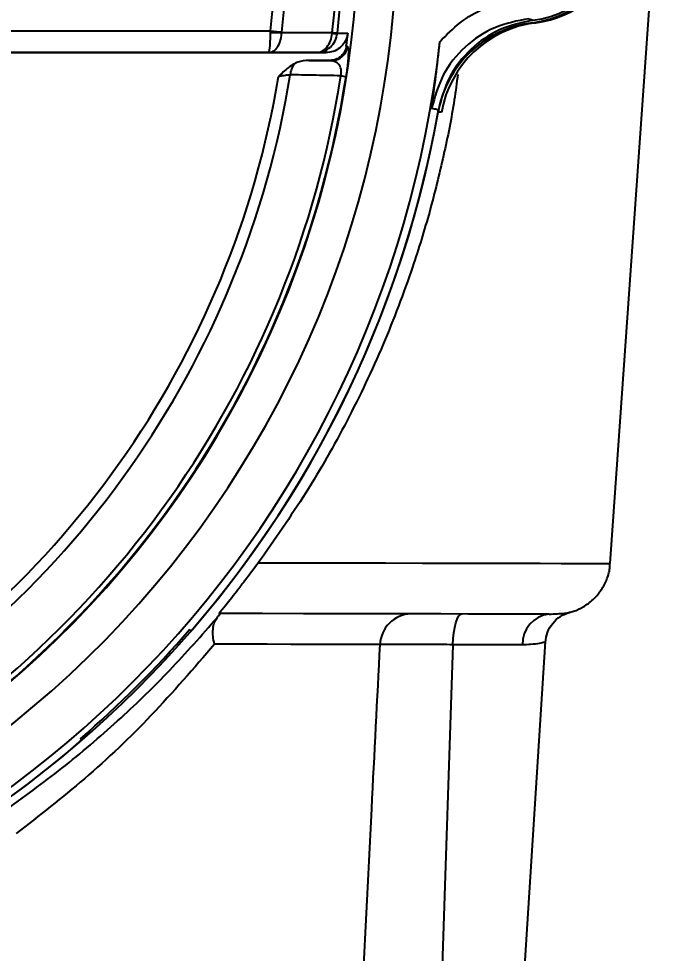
# Model space of a CAD drawing. Header units: millimetres. Extents: x 2448 to 4397, y 790 to 2168.
# Drawn here: x 3047.1 to 3100.4, y 1862.5 to 1939.5 of the extents above; entities that cross this region are included whole.
import ezdxf

# ---------------------------------------------------------------- set-up
doc = ezdxf.new("R2010")
doc.units = ezdxf.units.MM
doc.layers.add('AM_5', color=3, linetype='Continuous', lineweight=25)
doc.styles.add('SLDTEXTSTYLE1', font='txt.shx', dxfattribs={"width": 0.7, "bigfont": 'gbcbig.shx'})
doc.dimstyles.new('SLDDIMSTYLE12$0', dxfattribs={"dimtxt": 12, "dimasz": 10, "dimexe": 0, "dimexo": 0.0625, "dimgap": 0.875, "dimtad": 1, "dimdec": 1, "dimlfac": 1.8, "dimrnd": 1e-09, "dimzin": 12, "dimdsep": 46, "dimtxsty": 'SLDTEXTSTYLE1', "dimcen": 0.09, "dimdle": 8.16, "dimclrd": 3, "dimclre": 3, "dimadec": 0, "dimazin": 3, "dimtfac": 1, "dimtdec": 1, "dimtofl": 0, "dimtmove": 0, "dimatfit": 3, "dimfxl": 0, "dimfrac": 2, "dimtolj": 1, "dimlwd": 5, "dimlwe": 5, "dimarcsym": 0})

# ---------------------------------------------------------------- blocks, each defined once
blk = doc.blocks.new('*D49')
at = {"layer": 'AM_5', "color": 3, "lineweight": 5, "transparency": 16777216}
blk.add_line((3047.352, 2125.962), (3189.161, 2125.962), dxfattribs=at)
at = {"layer": 'AM_5', "color": 3, "linetype": 'Continuous', "lineweight": 5, "transparency": 16777216}
for p, q in [((3189.161, 2115.962), (3189.161, 1866.92)), ((3177.224, 1856.92), (3189.161, 1856.92))]:
    blk.add_line(p, q, dxfattribs=at)
at = {"layer": 'AM_5', "color": 3, "transparency": 16777216}
for points in [[(3187.495, 2115.962), (3190.828, 2115.962), (3189.161, 2125.962)], [(3187.495, 1866.92), (3190.828, 1866.92), (3189.161, 1856.92)]]:
    blk.add_solid(points, dxfattribs=at)
at = {"layer": 'Defpoints', "color": 0, "transparency": 16777216}
for p in [(3047.29, 2125.962), (3177.161, 1856.92), (3189.161, 1856.92)]:
    blk.add_point(p, dxfattribs=at)
at = {"layer": 'AM_5', "color": 0, "transparency": 16777216, "insert": (3182.286, 1991.441), "char_height": 12, "attachment_point": 5, "rotation": 90, "style": 'SLDTEXTSTYLE1'}
blk.add_mtext('\\A1;300', dxfattribs=at)

msp = doc.modelspace()

# ---------------------------------------------------------------- linework, layer by layer
at = {"color": 7, "linetype": 'Continuous', "lineweight": 25}
for p, q in [((3095.875, 1894.635), (3099.553, 1947.132)), ((3089.462, 1939.21), (3089.739, 1939.209)), ((3022.228, 1938.548), (3067.848, 1938.548)), ((3067.845, 1938.404), (3067.848, 1938.548)), ((3068.775, 1938.44), (3068.772, 1938.404)), ((3072.932, 1938.349), (3072.937, 1938.411)), ((3073.362, 1938.365), (3073.361, 1938.349)), ((3067.685, 1936.748), (3022.246, 1936.748)), ((3022.416, 1936.748), (3072.43, 1936.748)), ((3071.586, 1936.748), (3067.685, 1936.748)), ((3072.43, 1936.748), (3071.586, 1936.748)), ((3072.757, 1936.109), (3071.007, 1936.109)), ((3081.943, 1931.841), (3081.666, 1931.842)), ((3092.468, 1890.587), (3092.451, 1890.583)), ((3061.289, 1889.078), (3061.162, 1889.178)), ((3082.897, 1887.932), (3081.867, 1857.169)), ((3088.554, 1857.155), (3090.52, 1888.201)), ((3052.167, 1880.183), (3052.294, 1880.082)), ((3052.294, 1880.082), (3052.181, 1880.195))]:
    msp.add_line(p, q, dxfattribs=at)
at = {"color": 7, "linetype": 'Continuous', "lineweight": 25, "flags": 128}
for points in [[(3067.848, 1938.548), (3067.975, 1938.533), (3068.101, 1938.519), (3068.225, 1938.504), (3068.346, 1938.49), (3068.462, 1938.477), (3068.573, 1938.464), (3068.677, 1938.452), (3068.775, 1938.44)], [(3068.772, 1938.404), (3071.414, 1938.409), (3072.937, 1938.411)], [(3073.361, 1938.349), (3073.586, 1938.349), (3074.221, 1938.351)], [(3074.097, 1937.292), (3074.154, 1937.276), (3074.199, 1937.263)], [(3071.007, 1936.109), (3072.046, 1936.092), (3072.861, 1936.079)], [(3072.861, 1936.079), (3072.803, 1936.095), (3072.757, 1936.109)], [(3066.839, 1894.696), (3070.53, 1894.689), (3074.028, 1894.681), (3077.318, 1894.674), (3080.382, 1894.668), (3083.204, 1894.662), (3085.772, 1894.656), (3088.072, 1894.651), (3090.091, 1894.647), (3091.821, 1894.643), (3093.253, 1894.64), (3094.379, 1894.638), (3095.193, 1894.636), (3095.693, 1894.635), (3095.874, 1894.635), (3095.875, 1894.635)], [(3090.831, 1890.45), (3090.091, 1890.452), (3089.043, 1890.454), (3087.692, 1890.457), (3086.045, 1890.46), (3084.112, 1890.465), (3081.903, 1890.469), (3079.43, 1890.475), (3076.705, 1890.48), (3073.743, 1890.487), (3070.561, 1890.493), (3067.174, 1890.501), (3063.602, 1890.508)], [(3082.897, 1887.932), (3082.919, 1888.435), (3082.966, 1888.913), (3083.037, 1889.352), (3083.129, 1889.733), (3083.239, 1890.045), (3083.362, 1890.276), (3083.495, 1890.418), (3083.632, 1890.466)], [(3076.883, 1887.945), (3075.758, 1887.947), (3074.453, 1887.95), (3072.976, 1887.953), (3071.33, 1887.957), (3069.525, 1887.961), (3067.565, 1887.965), (3065.461, 1887.969), (3063.221, 1887.974)], [(3088.618, 1887.92), (3088.074, 1887.921), (3087.472, 1887.922), (3086.815, 1887.924), (3086.109, 1887.925), (3085.358, 1887.927), (3084.569, 1887.928), (3083.746, 1887.93), (3082.897, 1887.932)]]:
    msp.add_lwpolyline(points, dxfattribs=at)
at = {"color": 7, "linetype": 'Continuous', "lineweight": 25}
for centre, radius, start, end in [((2993.911, 1947.36), 84.364, 293.02811, 288.34387), ((2992.753, 1947.361), 82.329, 297.52493, 286.50961), ((2992.559, 1947.361), 81.303, 353.64683, 186.35318), ((2992.55, 1947.362), 80.884, 353.64681, 186.3532), ((2992.511, 1947.361), 76.784, 353.328, 186.67202), ((2992.507, 1947.361), 75.854, 353.328, 186.67202), ((3088.513, 1947.357), 8.001, 276.91879, 83.08121), ((3088.79, 1947.154), 8.001, 276.80745, 55.06344), ((3088.513, 1947.154), 8.001, 276.80651, 0.66311), ((3090.528, 1930.273), 9, 96.80603, 169.96374), ((3090.805, 1930.273), 9, 96.80603, 169.96374), ((3068.309, 1951.402), 13.006, 267.9584, 272.0409), ((3073.146, 1940.078), 1.742, 262.93924, 277.05695), ((3081.869, 2018.4), 80.486, 263.62822, 263.93278), ((2992.687, 1947.359), 82.03, 352.95108, 353.69537), ((2993.909, 1947.354), 88.439, 276.305, 353.69783), ((3072.859, 1937.429), 1.35, 270.10247, 352.93682), ((3071.065, 1934.827), 1.597, 140.63983, 176.72524), ((2992.697, 1947.356), 77.776, 298.80922, 350.7972), ((2992.693, 1947.357), 76.846, 298.71926, 350.58227), ((2992.744, 1947.356), 82.295, 297.58779, 351.20907), ((2992.735, 1947.356), 81.876, 298.15804, 351.20907), ((3082.542, 1992.146), 57.989, 261.17881, 261.60147), ((2994.016, 1947.354), 89.012, 279.79419, 349.96366), ((2994.012, 1947.356), 89.009, 319.09969, 350.08602), ((3079.494, 1887.864), 2.612, 91.55213, 178.22552), ((3091.075, 1888.004), 2.458, 95.68178, 181.96006), ((2993.988, 1947.354), 88.863, 310.89677, 319.10606), ((2994.018, 1947.35), 89.001, 279.91523, 310.90346)]:
    msp.add_arc(centre, radius, start, end, dxfattribs=at)
for points, knots in [([(3081.813, 1937.646), (3082.355, 1938.199), (3083.435, 1939.303), (3085.311, 1940.381), (3087.172, 1941.079), (3088.373, 1941.253), (3088.975, 1941.34)], [0, 0, 0, 0, 0.280617, 0.559574, 0.779119, 1, 1, 1, 1]), ([(3089.162, 1939.548), (3088.197, 1939.363), (3086.265, 1938.994), (3083.798, 1937.305), (3081.918, 1934.981), (3081.397, 1933.086), (3081.136, 1932.139)], [0, 0, 0, 0, 0.2500471, 0.50006, 0.7503071, 1, 1, 1, 1]), ([(3089.162, 1939.548), (3089.221, 1939.522), (3089.325, 1939.477), (3089.431, 1939.433), (3089.477, 1939.413)], [0, 0, 0, 0, 0.56, 1, 1, 1, 1]), ([(3089.477, 1939.413), (3088.536, 1939.21), (3086.657, 1938.803), (3084.273, 1937.112), (3082.454, 1934.822), (3081.946, 1932.962), (3081.692, 1932.031)], [0, 0, 0, 0, 0.250065, 0.499446, 0.749386, 1, 1, 1, 1]), ([(3067.685, 1936.748), (3067.685, 1936.748), (3067.705, 1936.749), (3067.744, 1936.832), (3067.795, 1937.178), (3067.83, 1937.691), (3067.843, 1938.132), (3067.845, 1938.369), (3067.845, 1938.404)], [0, 0, 0, 0, 0.003259, 0.2475358, 0.4923987, 0.7330982, 0.9608921, 1, 1, 1, 1]), ([(3067.685, 1936.748), (3067.687, 1936.748), (3067.82, 1936.749), (3068.087, 1936.832), (3068.429, 1937.178), (3068.669, 1937.691), (3068.755, 1938.132), (3068.77, 1938.369), (3068.772, 1938.404)], [0, 0, 0, 0, 0.003259, 0.2475358, 0.4923987, 0.7330982, 0.9608921, 1, 1, 1, 1]), ([(3071.586, 1936.748), (3071.589, 1936.748), (3071.754, 1936.749), (3072.087, 1936.832), (3072.509, 1937.18), (3072.825, 1937.705), (3072.896, 1938.133), (3072.932, 1938.349)], [0, 0, 0, 0, 0.003324, 0.253039, 0.503457, 0.749524, 1, 1, 1, 1]), ([(3071.586, 1936.748), (3071.589, 1936.748), (3071.807, 1936.749), (3072.246, 1936.832), (3072.802, 1937.18), (3073.219, 1937.705), (3073.313, 1938.133), (3073.361, 1938.349)], [0, 0, 0, 0, 0.003324, 0.253039, 0.503457, 0.749524, 1, 1, 1, 1]), ([(3074.221, 1938.351), (3074.212, 1938.285), (3074.173, 1938.02), (3073.987, 1937.576), (3073.578, 1937.119), (3073.038, 1936.808), (3072.632, 1936.768), (3072.43, 1936.748)], [0, 0, 0, 0, 0.075596, 0.306396, 0.537502, 0.768754, 1, 1, 1, 1]), ([(3074.097, 1937.292), (3074.065, 1937.143), (3074.023, 1936.953), (3073.853, 1936.652), (3073.622, 1936.39), (3073.217, 1936.155), (3072.911, 1936.124), (3072.757, 1936.109)], [0, 0, 0, 0, 0.232669, 0.297755, 0.530627, 0.763491, 1, 1, 1, 1]), ([(3074.199, 1937.263), (3074.221, 1937.232), (3074.263, 1937.173), (3074.273, 1936.789), (3074.252, 1936.334), (3074.214, 1935.88), (3074.157, 1935.357), (3074.1, 1934.968), (3074.072, 1934.779)], [0, 0, 0, 0, 0.259727, 0.499019, 0.627219, 0.751249, 0.879328, 1, 1, 1, 1]), ([(3081.136, 1932.139), (3081.255, 1933.013), (3081.492, 1934.753), (3081.706, 1936.685), (3081.813, 1937.646)], [0, 0, 0, 0, 0.502443, 1, 1, 1, 1]), ([(3069.831, 1935.839), (3069.655, 1935.735), (3069.324, 1935.538), (3068.897, 1935.165), (3068.636, 1934.912), (3068.505, 1934.784), (3068.503, 1934.782)], [0, 0, 0, 0, 0.359662, 0.67689, 0.99584, 1, 1, 1, 1]), ([(3071.007, 1936.109), (3070.694, 1936.084), (3070.284, 1936.053), (3069.917, 1935.88), (3069.831, 1935.839)], [0, 0, 0, 0, 0.766143, 1, 1, 1, 1]), ([(3073.649, 1934.843), (3073.659, 1934.893), (3073.679, 1934.992), (3073.69, 1935.19), (3073.664, 1935.414), (3073.587, 1935.625), (3073.351, 1935.986), (3073.081, 1936.037), (3072.861, 1936.079)], [0, 0, 0, 0, 0.047626, 0.094405, 0.194127, 0.3085, 0.435374, 1, 1, 1, 1]), ([(3083.294, 1934.953), (3083.203, 1934.253), (3082.909, 1932.002), (3082.142, 1928.228), (3081.004, 1923.617), (3079.391, 1918.392), (3077.176, 1912.575), (3074.228, 1906.373), (3070.818, 1900.349), (3068.175, 1896.594), (3066.839, 1894.696)], [0, 0, 0, 0, 0.0466754, 0.150139, 0.2560549, 0.3649754, 0.5198696, 0.6813145, 0.8390139, 1, 1, 1, 1]), ([(3069.471, 1934.918), (3069.343, 1934.901), (3069.14, 1934.875), (3068.799, 1934.827), (3068.605, 1934.798), (3068.503, 1934.782)], [0, 0, 0, 0, 0.446397, 0.709937, 1, 1, 1, 1]), ([(3073.649, 1934.843), (3072.87, 1934.857), (3071.477, 1934.882), (3070.084, 1934.907), (3069.471, 1934.918)], [0, 0, 0, 0, 0.56, 1, 1, 1, 1]), ([(3081.692, 1932.031), (3081.588, 1932.051), (3081.403, 1932.085), (3081.218, 1932.122), (3081.136, 1932.139)], [0, 0, 0, 0, 0.56, 1, 1, 1, 1]), ([(3082.032, 1932.186), (3082.024, 1932.149), (3081.967, 1931.863), (3081.954, 1931.851), (3081.943, 1931.841)], [0, 0, 0, 0, 0.13115, 1, 1, 1, 1]), ([(3063.602, 1890.508), (3063.61, 1890.522), (3063.626, 1890.548), (3063.824, 1890.799), (3064.159, 1891.217), (3064.627, 1891.803), (3065.164, 1892.487), (3065.923, 1893.467), (3066.474, 1894.206), (3066.839, 1894.696)], [0, 0, 0, 0, 0.129555, 0.250021, 0.374542, 0.49988, 0.620651, 0.748483, 1, 1, 1, 1]), ([(3092.465, 1890.597), (3092.594, 1890.627), (3093.009, 1890.72), (3093.701, 1891.058), (3094.458, 1891.613), (3095.109, 1892.358), (3095.581, 1893.239), (3095.841, 1894.03), (3095.844, 1894.509), (3095.845, 1894.634)], [0, 0, 0, 0, 0.070353, 0.225481, 0.404402, 0.566601, 0.746191, 0.933387, 1, 1, 1, 1]), ([(3063.438, 1890.161), (3063.485, 1890.219), (3063.579, 1890.334), (3063.691, 1890.475), (3063.704, 1890.495), (3063.712, 1890.508)], [0, 0, 0, 0, 0.250476, 0.500607, 1, 1, 1, 1]), ([(3090.516, 1888.144), (3090.557, 1888.417), (3090.64, 1888.978), (3091.088, 1889.723), (3091.728, 1890.311), (3092.257, 1890.501), (3092.516, 1890.593)], [0, 0, 0, 0, 0.242771, 0.498244, 0.754619, 1, 1, 1, 1]), ([(3090.831, 1890.45), (3091.291, 1890.474), (3092.21, 1890.521), (3092.649, 1890.619), (3092.489, 1890.59), (3092.468, 1890.587)], [0, 0, 0, 0, 0.463724, 0.927469, 1, 1, 1, 1]), ([(3046.15, 1874.408), (3047.767, 1875.582), (3051.056, 1877.972), (3055.498, 1881.823), (3059.692, 1885.888), (3062.165, 1888.71), (3063.438, 1890.161)], [0, 0, 0, 0, 0.245724, 0.499997, 0.742763, 1, 1, 1, 1]), ([(3063.221, 1887.974), (3063.175, 1888.193), (3063.083, 1888.631), (3063.085, 1889.248), (3063.192, 1889.786), (3063.358, 1890.041), (3063.438, 1890.161)], [0, 0, 0, 0, 0.250368, 0.500385, 0.762601, 1, 1, 1, 1]), ([(3063.221, 1887.974), (3061.518, 1885.993), (3058.227, 1882.163), (3052.727, 1876.927), (3048.765, 1873.847), (3046.854, 1872.362)], [0, 0, 0, 0, 0.356795, 0.689757, 1, 1, 1, 1]), ([(3075.323, 1857.183), (3075.614, 1862.925), (3076.135, 1873.179), (3076.655, 1883.433), (3076.883, 1887.945)], [0, 0, 0, 0, 0.56, 1, 1, 1, 1]), ([(3082.897, 1887.932), (3082.223, 1887.939), (3080.881, 1887.954), (3079.169, 1887.962), (3077.751, 1887.96), (3077.173, 1887.95), (3076.883, 1887.945)], [0, 0, 0, 0, 0.2513459, 0.5004955, 0.7494204, 1, 1, 1, 1]), ([(3090.511, 1888.153), (3090.513, 1888.154), (3090.54, 1888.166), (3090.419, 1888.12), (3090.066, 1888.04), (3089.424, 1887.943), (3088.855, 1887.927), (3088.618, 1887.92)], [0, 0, 0, 0, 0.015859, 0.221143, 0.507463, 0.794033, 1, 1, 1, 1])]:
    msp.add_open_spline(points, degree=3, knots=knots, dxfattribs=at)

# ---------------------------------------------------------------- dimensions: what is measured, and where the dimension line sits
at = {"layer": 'AM_5'}
dim = msp.add_linear_dim(base=(3189.161, 1856.92), p1=(3047.29, 2125.962), p2=(3177.161, 1856.92), angle=90, text='300', dimstyle='SLDDIMSTYLE12$0', override={"dimlfac": 1, "dimpost": ''}, dxfattribs=at)
dim.commit()
dim.dimension.update_dxf_attribs({"geometry": '*D49', "text_midpoint": (3182.286, 1991.441)})

doc.saveas('drawing.dxf')
